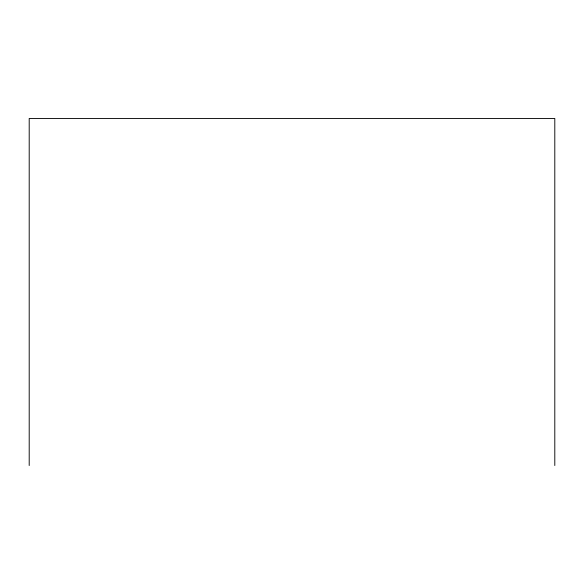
<?xml version="1.0" encoding="UTF-8"?>
<svg xmlns="http://www.w3.org/2000/svg" width="584" height="584" viewBox="0 0 584 584"><rect width="100%" height="100%" fill="white"/><g stroke="black" fill="none" stroke-linecap="round" stroke-linejoin="round"><path stroke-width="0.88" d="M554.8 465.521L554.8 118.479L29.2 118.479L29.2 465.521"/></g></svg>
